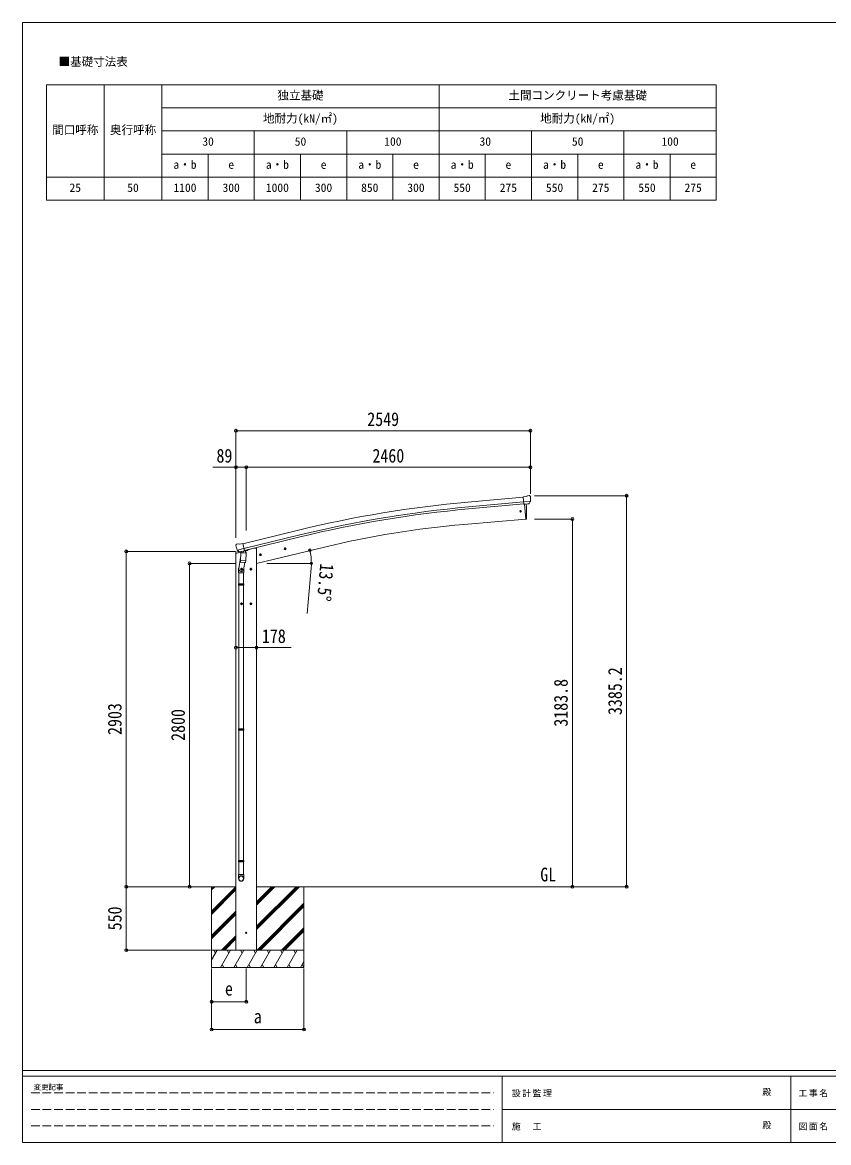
# Model space of a CAD drawing. Units: millimetres at full size, sheet at 1:25, with parts at other scales. Extents: x -6988 to 7066, y -4877 to 4823.
# Drawn here: x -6988 to -8, y -4877 to 4823 of the extents above; entities that cross this region are included whole.
import ezdxf
from ezdxf.enums import TextEntityAlignment as Align

# ---------------------------------------------------------------- set-up
doc = ezdxf.new("R2010")
doc.units = ezdxf.units.MM
doc.header["$LTSCALE"] = 25
doc.header["$PDMODE"] = 32
doc.header["$PDSIZE"] = 25
doc.linetypes.add('DASHED3', pattern=[4, 3, -1])
for name, color, linetype, lineweight in [('0-0_0', 7, 'Continuous', 9), ('0-1_本体', 4, 'Continuous', 9), ('0-2_部品', 7, 'Continuous', 9), ('0-A_寸法', 6, 'Continuous', 9), ('1-0_FRAME', 7, 'Continuous', 18), ('F-0_240', 7, 'Continuous', 9)]:
    doc.layers.add(name, color=color, linetype=linetype, lineweight=lineweight)
doc.styles.add('ＭＳ ゴシック', font='')
doc.styles.get('ＭＳ ゴシック').set_extended_font_data('MS Gothic')

msp = doc.modelspace()

# ---------------------------------------------------------------- linework, layer by layer
at = {"layer": '0-0_0', "color": 6}
for p, q in [((-1756.97, -2661.26), (-1756.97, 723.94)), ((-2225.98, 522.54), (-2225.98, -2661.26))]:
    msp.add_line(p, q, dxfattribs=at)
at = {"layer": '0-0_0'}
for p, q in [((-5735.76, -2661.31), (-5138.87, -2661.31)), ((-5349.87, -2688.64), (-5322.49, -2661.26)), ((-5349.87, -2674.5), (-5336.63, -2661.26)), ((-5349.87, -2661.31), (-5349.87, -3361.26)), ((-5349.87, -2872.49), (-5138.87, -2661.49)), ((-5349.87, -2886.63), (-5138.87, -2675.63)), ((-5349.87, -2900.77), (-5138.87, -2689.77)), ((-4960.87, -3032.27), (-4589.85, -2661.26)), ((-4960.87, -3003.99), (-4618.14, -2661.26)), ((-4960.87, -3018.13), (-4604, -2661.26)), ((-4960.87, -2820.14), (-4801.99, -2661.26)), ((-4960.87, -2806), (-4816.13, -2661.26)), ((-4960.87, -2791.85), (-4830.27, -2661.26)), ((-4960.87, -2661.31), (-2374.42, -2661.31)), ((-4549.87, -2661.26), (-4549.87, -3361.26)), ((-4956.01, -3211.26), (-4549.87, -2805.12)), ((-5349.87, -3084.62), (-5138.87, -2873.62)), ((-5349.87, -3098.76), (-5138.87, -2887.76)), ((-5349.87, -3112.9), (-5138.87, -2901.9)), ((-4941.87, -3211.26), (-4549.87, -2819.26)), ((-4927.72, -3211.26), (-4549.87, -2833.4)), ((-5264.38, -3211.26), (-5138.87, -3085.75)), ((-5250.23, -3211.26), (-5138.87, -3099.89)), ((-4743.88, -3211.26), (-4549.87, -3017.25)), ((-4729.73, -3211.26), (-4549.87, -3031.39)), ((-4715.59, -3211.26), (-4549.87, -3045.54)), ((-5236.09, -3211.26), (-5138.87, -3114.03)), ((-4549.87, -3211.26), (-5349.87, -3211.26)), ((-5349.87, -3295.09), (-5301.47, -3211.26)), ((-5316.47, -3237.24), (-5331.47, -3211.26)), ((-5272.6, -3361.26), (-5186, -3211.26)), ((-5201, -3237.24), (-5216, -3211.26)), ((-5157.13, -3361.26), (-5070.53, -3211.26)), ((-4960.87, -3211.26), (-5138.87, -3211.26)), ((-5085.53, -3237.24), (-5100.53, -3211.26)), ((-5041.66, -3361.26), (-4955.06, -3211.26)), ((-4970.06, -3237.24), (-4985.06, -3211.26)), ((-4926.19, -3361.26), (-4839.59, -3211.26)), ((-4854.59, -3237.24), (-4869.59, -3211.26)), ((-4810.72, -3361.26), (-4724.12, -3211.26)), ((-4754.12, -3211.26), (-4739.12, -3237.24)), ((-4695.25, -3361.26), (-4608.65, -3211.26)), ((-4623.65, -3237.24), (-4638.65, -3211.26)), ((-5349.87, -3361.26), (-4549.87, -3361.26)), ((-5257.6, -3335.28), (-5242.6, -3361.26)), ((-5142.13, -3335.28), (-5127.13, -3361.26)), ((-5026.66, -3335.28), (-5011.66, -3361.26)), ((-4911.19, -3335.28), (-4896.19, -3361.26)), ((-4795.72, -3335.28), (-4780.72, -3361.26)), ((-4680.25, -3335.28), (-4665.25, -3361.26)), ((-4579.78, -3361.26), (-4549.87, -3309.45)), ((-4564.78, -3335.28), (-4549.87, -3361.11))]:
    msp.add_line(p, q, dxfattribs=at)
msp.add_circle((-5049.87, -3061.26), 5, dxfattribs=at)
at = {"layer": '0-1_本体'}
for p, q in [((-2652.54, 713.1), (-3129.86, 669.82)), ((-2648.78, 670.11), (-3125.96, 626.84)), ((-2647.31, 653.33), (-3124.45, 610.07)), ((-2640.09, 651.12), (-2628.84, 522.52)), ((-2628.84, 522.52), (-3166.79, 475.45)), ((-5079.4, 308.89), (-4596.52, 426.37)), ((-5069.32, 266.92), (-4586.32, 384.44)), ((-5065.39, 250.55), (-4582.34, 368.07)), ((-5138.87, -3211.26), (-5138.87, 225.3)), ((-5036.88, 256.26), (-4984.87, 268.74)), ((-4960.87, 268.74), (-4984.87, 268.74)), ((-4372.71, 279.93), (-4960.87, 138.73)), ((-4960.87, 268.74), (-4960.87, -3211.26))]:
    msp.add_line(p, q, dxfattribs=at)
at = {"layer": '0-1_本体', "color": 6}
msp.add_line((-4960.87, -591.44), (-5138.87, -591.44), dxfattribs=at)
at = {"layer": '0-1_本体'}
for centre, radius, start, end in [((-2225.16, -9320.1), 10030.81, 95.17465, 103.67464), ((-2225.16, -9320.1), 9987.65, 95.17465, 103.67464), ((-2225.16, -9320.1), 9970.81, 95.17465, 103.67464), ((-2458.42, -7710.33), 8216.38, 94.94583, 103.47282)]:
    msp.add_arc(centre, radius, start, end, dxfattribs=at)
at = {"layer": '0-2_部品'}
for p, q in [((-2626.16, 717.49), (-2652.73, 715.17)), ((-2647.07, 650.51), (-2652.73, 715.17)), ((-2626.16, 717.49), (-2614.44, 724.26)), ((-2599.54, 725.84), (-2613.2, 724.65)), ((-2590.4, 720.09), (-2595.89, 724.69)), ((-2589.34, 718.05), (-2589.22, 716.71)), ((-2589.86, 675.2), (-2648.78, 670.05)), ((-2637.11, 651.38), (-2647.07, 650.51)), ((-2629.04, 524.79), (-2640.09, 651.12)), ((-2603.5, 654.32), (-2611.2, 653.64)), ((-2601.11, 655.72), (-2590.18, 674.65)), ((-2628.8, 522.02), (-2629.04, 524.79)), ((-2626.19, 522.41), (-2628.8, 522.02)), ((-5140.86, 293.31), (-5140.58, 292.16)), ((-5136.64, 301.89), (-5140.49, 295.59)), ((-5133.54, 304.14), (-5120.36, 307.3)), ((-5105.8, 304.62), (-5119.06, 307.32)), ((-5105.8, 304.62), (-5079.87, 310.85)), ((-5141.43, 224.68), (-5098.41, 235.01)), ((-5141.43, 231.57), (-5141.43, 224.68)), ((-5112.97, 240.77), (-5139.13, 234.49)), ((-5126.8, 253), (-5069.3, 266.81)), ((-5109.95, 238.09), (-5126.33, 252.59)), ((-5107.24, 237.53), (-5099.72, 239.33)), ((-5106.4, 237.63), (-5104.88, 238)), ((-5104.88, 238), (-5068.17, 246.81)), ((-5103.04, 237.77), (-5103.09, 237.03)), ((-5102.33, 235.99), (-5076.52, 229.55)), ((-5095.42, 230.64), (-5100.09, 163.81)), ((-5049.73, 227.45), (-5095.42, 230.64)), ((-5093.64, 233.82), (-5093.87, 230.54)), ((-5074.12, 244.99), (-5075.14, 230.38)), ((-5068.17, 246.81), (-5066.64, 247.18)), ((-5065.09, 249.28), (-5064.14, 249.22)), ((-5064.14, 249.22), (-5050.83, 233.9)), ((-5059.84, 244.27), (-5040.71, 248.86)), ((-5054.4, 160.61), (-5049.73, 227.45)), ((-5050.83, 233.9), (-5051.27, 227.56)), ((-5036.88, 257.49), (-5036.88, 253.73)), ((-4937.22, 211.15), (-4917.77, 215.82)), ((-4932.66, 218.93), (-4934.79, 211.73)), ((-4925.36, 220.68), (-4932.66, 218.93)), ((-4925.16, 203.76), (-4929.83, 223.21)), ((-4920.19, 215.24), (-4925.36, 220.68)), ((-4922.33, 208.04), (-4920.19, 215.24)), ((-4723.29, 262.51), (-4703.85, 267.18)), ((-4718.74, 270.29), (-4720.87, 263.09)), ((-4711.44, 272.04), (-4718.74, 270.29)), ((-4711.24, 255.12), (-4715.91, 274.57)), ((-4706.27, 266.6), (-4711.44, 272.04)), ((-4708.4, 259.4), (-4706.27, 266.6)), ((-5098.36, 188.57), (-5114.27, 92.4)), ((-5100.95, 151.34), (-5100.08, 163.81)), ((-5100.55, 149.98), (-5100.56, 149.98)), ((-5054.4, 160.61), (-5100.09, 163.81)), ((-5099.11, 149.2), (-5057.41, 146.29)), ((-5089.79, 78.51), (-5089.79, 98.51)), ((-5062.84, 146.67), (-5073.57, 83.08)), ((-5054.41, 160.61), (-5055.3, 147.92)), ((-5009.79, 78.51), (-5009.79, 98.51)), ((-5116.42, 55.24), (-5116.42, 89.59)), ((-5070.42, 55.24), (-5116.42, 55.24)), ((-5114.42, 55.24), (-5114.42, -38.76)), ((-5079.79, 88.51), (-5099.79, 88.51)), ((-5089.79, 96.01), (-5096.29, 92.26)), ((-5096.29, 92.26), (-5096.29, 84.75)), ((-5096.29, 84.75), (-5089.79, 81)), ((-5083.29, 92.26), (-5089.79, 96.01)), ((-5072.42, 55.24), (-5072.42, -38.76)), ((-5070.42, 89.9), (-5070.42, 55.24)), ((-4999.79, 88.51), (-5019.79, 88.51)), ((-5009.79, 96.01), (-5016.29, 92.26)), ((-5016.29, 92.26), (-5016.29, 84.75)), ((-5016.29, 84.75), (-5009.79, 81)), ((-5003.29, 92.26), (-5009.79, 96.01)), ((-5116.42, -40.76), (-5115.42, -38.76)), ((-5070.42, -40.76), (-5116.42, -40.76)), ((-5070.42, -48.76), (-5116.42, -48.76)), ((-5071.42, -38.76), (-5115.42, -38.76)), ((-5071.42, -50.76), (-5115.42, -50.76)), ((-5114.42, -50.76), (-5114.42, -1294.95)), ((-5072.42, -50.76), (-5072.42, -1294.95)), ((-5070.42, -40.76), (-5071.42, -38.76)), ((-5070.42, -48.76), (-5071.42, -50.76)), ((-5070.42, -40.76), (-5070.42, -48.76)), ((-5079.79, -211.49), (-5099.79, -211.49)), ((-5089.79, -203.99), (-5096.29, -207.74)), ((-5096.29, -207.74), (-5096.29, -215.25)), ((-5096.29, -215.25), (-5089.79, -219)), ((-5089.79, -221.49), (-5089.79, -201.49)), ((-5083.29, -207.74), (-5089.79, -203.99)), ((-4999.79, -211.49), (-5019.79, -211.49)), ((-5009.79, -203.99), (-5016.29, -207.74)), ((-5016.29, -207.74), (-5016.29, -215.25)), ((-5016.29, -215.25), (-5009.79, -219)), ((-5009.79, -221.49), (-5009.79, -201.49)), ((-5003.29, -207.74), (-5009.79, -203.99)), ((-5116.42, -1296.95), (-5115.42, -1294.95)), ((-5070.42, -1296.95), (-5116.42, -1296.95)), ((-5070.42, -1304.95), (-5116.42, -1304.95)), ((-5071.42, -1294.95), (-5115.42, -1294.95)), ((-5071.42, -1306.95), (-5115.42, -1306.95)), ((-5114.42, -1306.95), (-5114.42, -2435.13)), ((-5072.42, -1306.95), (-5072.42, -2435.13)), ((-5070.42, -1296.95), (-5071.42, -1294.95)), ((-5070.42, -1304.95), (-5071.42, -1306.95)), ((-5070.42, -1296.95), (-5070.42, -1304.95)), ((-5116.42, -2437.13), (-5115.42, -2435.13)), ((-5070.42, -2437.13), (-5116.42, -2437.13)), ((-5070.42, -2445.13), (-5116.42, -2445.13)), ((-5071.42, -2435.13), (-5115.42, -2435.13)), ((-5071.42, -2447.13), (-5115.42, -2447.13)), ((-5114.42, -2447.13), (-5114.42, -2557.13)), ((-5072.42, -2447.13), (-5072.42, -2557.13)), ((-5070.42, -2437.13), (-5071.42, -2435.13)), ((-5070.42, -2445.13), (-5071.42, -2447.13)), ((-5070.42, -2437.13), (-5070.42, -2445.13)), ((-5116.42, -2591.28), (-5116.42, -2557.13)), ((-5070.42, -2557.13), (-5116.42, -2557.13)), ((-5070.42, -2591.28), (-5070.42, -2557.13))]:
    msp.add_line(p, q, dxfattribs=at)
for points in [[(-2637.11, 651.38), (-2636.83, 651.31), (-2611.46, 653.53), (-2611.2, 653.64)], [(-2623.64, 525.24), (-2622.81, 550.87), (-2622.61, 577.36), (-2623.08, 603.85), (-2624.22, 630.32), (-2625.73, 652.28)], [(-2589.79, 675.84), (-2590.08, 674.85), (-2590.18, 674.65)], [(-5074.44, 245.4), (-5064.72, 247.74), (-5079.87, 310.85)], [(-5127.07, 253.58), (-5126.49, 252.74), (-5126.33, 252.59)], [(-5074.44, 245.4), (-5074.68, 245.25), (-5099.44, 239.3), (-5099.72, 239.33)], [(-4934.79, 211.73), (-4929.62, 206.29), (-4922.33, 208.04)], [(-4720.87, 263.09), (-4715.7, 257.65), (-4708.4, 259.4)], [(-5089.79, 81), (-5083.29, 84.75), (-5083.29, 92.26)], [(-5009.79, 81), (-5003.29, 84.75), (-5003.29, 92.26)], [(-5116.42, -40.76), (-5116.42, -48.76), (-5115.42, -50.76)], [(-5089.79, -219), (-5083.29, -215.25), (-5083.29, -207.74)], [(-5009.79, -219), (-5003.29, -215.25), (-5003.29, -207.74)], [(-5116.42, -1296.95), (-5116.42, -1304.95), (-5115.42, -1306.95)], [(-5116.42, -2437.13), (-5116.42, -2445.13), (-5115.42, -2447.13)]]:
    msp.add_lwpolyline(points, dxfattribs=at)
for centre, radius in [((-2674.87, 589.66), 6.5), ((-4927.49, 213.49), 8.5), ((-4927.49, 213.49), 7.7), ((-4927.49, 213.49), 6.5), ((-4713.57, 264.84), 8.5), ((-4713.57, 264.84), 7.7), ((-4713.57, 264.84), 6.5), ((-5089.79, 88.51), 8.5), ((-5009.79, 88.51), 8.5), ((-5089.79, 88.51), 7.7), ((-5089.79, 88.51), 6.5), ((-5009.79, 88.51), 7.7), ((-5009.79, 88.51), 6.5), ((-5089.79, -211.49), 8.5), ((-5089.79, -211.49), 7.7), ((-5089.79, -211.49), 6.5), ((-5009.79, -211.49), 8.5), ((-5009.79, -211.49), 7.7), ((-5009.79, -211.49), 6.5)]:
    msp.add_circle(centre, radius, dxfattribs=at)
at = {"layer": '0-2_部品', "color": 4}
msp.add_circle((-5049.87, -3061.26), 4.5, dxfattribs=at)
at = {"layer": '0-2_部品'}
for centre, radius, start, end in [((-2612.94, 721.66), 3, 95, 120), ((-2599.1, 720.86), 5, 50.00648, 94.99352), ((-2790.85, 699.07), 202.4, 353.4085, 5), ((-2626.63, 525.38), 3, 278.50322, 357.46219), ((-4943.78, 339.41), 202.4, 193.5, 205.09125), ((-5132.37, 299.27), 5, 103.5, 148.5), ((-5119.66, 304.38), 3, 78.5, 103.5), ((-5138.43, 231.57), 3, 103.5, 180), ((-5106.52, 238.12), 0.5, 248.23754, 283.5), ((-5103.54, 237.81), 0.5, 356, 103.5), ((-5102.09, 236.96), 1, 176, 256), ((-5076.17, 230.53), 1.03, 250.03897, 351.96569), ((-5073.52, 244.91), 0.604, 100.59842, 172.20595), ((-5066.76, 247.67), 0.5, 283.5, 318.76246), ((-5041.88, 253.73), 5, 283.5, 0), ((-5099.01, 151.17), 1.95, 175.04017, 217.47766), ((-5098.97, 151.2), 2, 217.40962, 266), ((-5057.27, 148.28), 2, 266, 349.46843), ((-5086.42, 89.59), 30, 177.45142, 180)]:
    msp.add_arc(centre, radius, start, end, dxfattribs=at)
for centre, major_axis, ratio, start_param, end_param in [((-2585.01, 722.1), (-15.35, 3.44), 0.101033, 5.9751426, 5.9753737), ((-2592.33, 717.8), (2.71, -1.31), 0.997474, 0.5366567, 1.3225652), ((-2603.77, 657.31), (1.62, -2.54), 0.997631, 5.8041905, 5.8929484), ((-2603.84, 657.42), (-3.5, 2.17), 0.650902, 2.1145521, 2.1873627), ((-2603.71, 657.22), (1.62, -2.54), 0.997631, 5.965759, 6.7621801), ((-5137.94, 294.02), (-1.57, -2.57), 0.99628, 4.712389, 5.4996506), ((-5107.96, 240.35), (-0.73, -2.92), 0.997631, 5.8041905, 6.6006116), ((-5107.91, 240.58), (2.63, 3.16), 0.650902, 4.0958226, 4.1686332), ((-5107.94, 240.45), (-0.73, -2.92), 0.997631, 0.3902369, 0.4789948), ((-5093.42, 89.9), (23, 0), 0.996195, 2.5560258, 6.5663028), ((-5093.42, 89.9), (21, 0), 0.996195, 2.9349147, 5.9512394), ((-5093.42, -2589.53), (-23, 0), 0.996195, 3.1415927, 6.2831853), ((-5093.42, -2591.28), (-23, 0), 0.996195, 3.1415927, 6.2831853), ((-5093.42, -2591.28), (0, -23.43), 0.981806, 4.712389, 7.8539816)]:
    msp.add_ellipse(centre, major_axis=major_axis, ratio=ratio, start_param=start_param, end_param=end_param, dxfattribs=at)
msp.add_ellipse((-5093.42, -2591.28), major_axis=(21, 0), ratio=0.996195, dxfattribs=at)
at = {"layer": '0-A_寸法'}
for p, q in [((-5138.87, 1287.1), (-2589.87, 1287.1)), ((-2589.87, 1287.1), (-2589.87, 970.48)), ((-5138.87, 970.48), (-5138.87, 358.25)), ((-5138.87, 970.48), (-5049.87, 970.48)), ((-5049.87, 970.48), (-5049.87, 422.63)), ((-5049.87, 970.48), (-2589.87, 970.48)), ((-2589.87, 970.48), (-2589.87, 741.48)), ((-1756.97, 723.94), (-2554.81, 723.94)), ((-2225.98, 522.54), (-2554.81, 522.54)), ((-6088.44, 241.74), (-5143.36, 241.74)), ((-6088.44, -2661.26), (-6088.44, 241.74)), ((-5540.47, 138.74), (-5143.36, 138.74)), ((-5540.47, -2661.26), (-5540.47, 138.74)), ((-4871.37, 138.74), (-4484.51, 138.74)), ((-4487.37, 96.28), (-4521.73, -296.22)), ((-4960.87, -591.44), (-4660.87, -591.44)), ((-6088.44, -2661.26), (-5360.33, -2661.26)), ((-6088.44, -3211.26), (-6088.44, -2661.26)), ((-2225.98, -2661.26), (-2554.81, -2661.26)), ((-1756.97, -2661.26), (-2225.98, -2661.26)), ((-6088.44, -3211.26), (-5360.33, -3211.26)), ((-5350.12, -3897.62), (-5350.12, -3368.68)), ((-5350.12, -3657.65), (-5350.12, -3368.68)), ((-5049.87, -3657.65), (-5049.87, -3368.68)), ((-4550.12, -3897.62), (-4550.12, -3368.68)), ((-5049.87, -3657.65), (-5350.12, -3657.65)), ((-5350.12, -3897.62), (-4550.12, -3897.62))]:
    msp.add_line(p, q, dxfattribs=at)
msp.add_lwpolyline([(-5138.87, 1287.1), (-5138.87, 970.48), (-5338.87, 970.48)], dxfattribs=at)
for centre in [(-4498.97, 252.4), (-4485.51, 138.74)]:
    msp.add_circle(centre, 10.62, dxfattribs=at)
for start, end in [(0, 13.5), (354.99678, 0)]:
    msp.add_arc((-4972.37, 138.74), 486.86, start, end, dxfattribs=at)
for p in [(-5138.87, 1287.1), (-2589.87, 1287.1), (-5138.87, 970.48), (-5049.87, 970.48), (-2589.87, 970.48), (-1756.97, 723.94), (-2225.98, 522.54), (-6088.44, 241.74), (-5540.47, 138.74), (-5138.87, -591.44), (-4960.87, -591.44), (-6088.44, -2661.26), (-5540.47, -2661.26), (-2225.98, -2661.26), (-1756.97, -2661.26), (-6088.44, -3211.26), (-5350.12, -3657.65), (-5049.87, -3657.65), (-5350.12, -3897.62), (-4550.12, -3897.62)]:
    msp.add_point(p, dxfattribs=at)
at = {"layer": '1-0_FRAME'}
for p, q in [((-6780.11, 4282.85), (-980.11, 4282.85)), ((-6780.11, 4282.85), (-6780.11, 3282.85)), ((-6280.11, 4282.85), (-6280.11, 3282.85)), ((-3380.11, 4282.85), (-3380.11, 3282.85)), ((-5780.11, 4082.85), (-980.11, 4082.85)), ((-5780.11, 3882.85), (-980.11, 3882.85)), ((-2580.11, 3882.85), (-2580.11, 3282.85)), ((-5780.11, 3682.85), (-980.11, 3682.85)), ((-2180.11, 3682.85), (-2180.11, 3282.85)), ((-1380.11, 3682.85), (-1380.11, 3282.85))]:
    msp.add_line(p, q, dxfattribs=at)
for points in [[(-5780.11, 4282.85), (-5780.11, 4082.85), (-5780.11, 3482.85), (-5780.11, 3282.85)], [(-980.11, 4282.85), (-980.11, 3682.85), (-980.11, 3282.85)], [(-4980.11, 3882.85), (-4980.11, 3682.85), (-4980.11, 3282.85)], [(-4180.11, 3882.85), (-4180.11, 3682.85), (-4180.11, 3282.85)], [(-1780.11, 3882.85), (-1780.11, 3482.85), (-1780.11, 3282.85)], [(-5380.11, 3682.85), (-5380.11, 3482.85), (-5380.11, 3282.85)], [(-4580.11, 3682.85), (-4580.11, 3482.85), (-4580.11, 3282.85)], [(-3780.11, 3682.85), (-3780.11, 3482.85), (-3780.11, 3282.85)], [(-2980.11, 3682.85), (-2980.11, 3482.85), (-2980.11, 3282.85)], [(-6780.11, 3482.85), (-5780.11, 3482.85), (-980.11, 3482.85)], [(-6780.11, 3282.85), (-6280.11, 3282.85), (-3380.11, 3282.85), (-1780.11, 3282.85), (-980.11, 3282.85)]]:
    msp.add_lwpolyline(points, dxfattribs=at)
at = {"layer": 'F-0_240', "color": 5}
for p, q in [((-6987.88, 4822.79), (-6987.88, -4877.21)), ((-6987.88, 4822.79), (6712.12, 4822.79)), ((-6987.88, -4252.21), (6712.12, -4252.21)), ((-6987.88, -4302.21), (4489.82, -4302.21)), ((-2835.18, -4302.21), (-2835.18, -4877.21)), ((-335.18, -4302.21), (-335.18, -4877.21)), ((-2835.18, -4589.71), (2289.82, -4589.71)), ((-6987.88, -4877.21), (6712.12, -4877.21))]:
    msp.add_line(p, q, dxfattribs=at)
at = {"layer": 'F-0_240', "color": 4, "linetype": 'DASHED3'}
for p, q in [((-6912.88, -4445.96), (-2910.18, -4445.96)), ((-6912.88, -4589.71), (-2910.18, -4589.71)), ((-6912.88, -4733.46), (-2910.18, -4733.46))]:
    msp.add_line(p, q, dxfattribs=at)

# ---------------------------------------------------------------- texts
at = {"layer": '0-0_0', "style": 'ＭＳ ゴシック', "width": 0.85}
msp.add_text('GL', height=119.1, dxfattribs=at).set_placement((-2503.81, -2651.19), align=Align.BOTTOM_LEFT)
at = {"layer": '0-A_寸法', "color": 7, "style": 'ＭＳ ゴシック', "width": 0.85}
for s, p in [('2549', (-4001.87, 1292.1)), ('89', (-5307.62, 975.48)), ('2460', (-3957.37, 975.48)), ('178', (-4913.99, -586.44)), ('e', (-5234.49, -3640.15)), ('a', (-4984.49, -3880.12))]:
    msp.add_text(s, height=119.1, dxfattribs=at).set_placement(p, align=Align.BOTTOM_LEFT)
for s, rotation, p in [('13.5°', 264.997, (-4444.3, 143.96)), ('3385.2', 90, (-1761.97, -1174.91)), ('3183.8', 90, (-2230.98, -1275.61)), ('2903', 90, (-6093.44, -1347.26)), ('2800', 90, (-5545.47, -1398.76)), ('550', 90, (-6093.44, -3039.38))]:
    msp.add_text(s, height=119.1, rotation=rotation, dxfattribs=at).set_placement(p, align=Align.BOTTOM_LEFT)
at = {"layer": '1-0_FRAME', "style": 'ＭＳ ゴシック'}
for s, p in [('■基礎寸法表', (-6674.81, 4424.28)), ('独立基礎', (-4780.11, 4132.85)), ('土間コンクリート考慮基礎', (-2780.11, 4132.85)), ('地耐力(kN/㎡)', (-4905.11, 3932.85)), ('地耐力(kN/㎡)', (-2505.11, 3932.85)), ('間口呼称', (-6730.11, 3832.85)), ('奥行呼称', (-6230.11, 3832.85)), ('30', (-5430.11, 3732.85)), ('50', (-4630.11, 3732.85)), ('100', (-3855.11, 3732.85)), ('30', (-3030.11, 3732.85)), ('50', (-2230.11, 3732.85)), ('100', (-1455.11, 3732.85)), ('a・b', (-5680.11, 3532.85)), ('e', (-5205.11, 3532.85)), ('a・b', (-4880.11, 3532.85)), ('e', (-4405.11, 3532.85)), ('a・b', (-4080.11, 3532.85)), ('e', (-3605.11, 3532.85)), ('a・b', (-3280.11, 3532.85)), ('e', (-2805.11, 3532.85)), ('a・b', (-2480.11, 3532.85)), ('e', (-2005.11, 3532.85)), ('a・b', (-1680.11, 3532.85)), ('e', (-1205.11, 3532.85)), ('25', (-6580.11, 3332.85)), ('50', (-6080.11, 3332.85)), ('1100', (-5680.11, 3332.85)), ('300', (-5255.11, 3332.85)), ('1000', (-4880.11, 3332.85)), ('300', (-4455.11, 3332.85)), ('850', (-4055.11, 3332.85)), ('300', (-3655.11, 3332.85)), ('550', (-3255.11, 3332.85)), ('275', (-2855.11, 3332.85)), ('550', (-2455.11, 3332.85)), ('275', (-2055.11, 3332.85)), ('550', (-1655.11, 3332.85)), ('275', (-1255.11, 3332.85))]:
    msp.add_text(s, height=73.31, dxfattribs=at).set_placement(p, align=Align.BOTTOM_LEFT)
at = {"layer": 'F-0_240', "style": 'ＭＳ ゴシック'}
for s, height, p in [('変更記事', 45.82, (-6890.19, -4433.46)), ('殿', 54.99, (-581.6, -4483.46)), ('殿', 54.99, (-581.6, -4770.96))]:
    msp.add_text(s, height=height, dxfattribs=at).set_placement(p, align=Align.BOTTOM_LEFT)
at = {"layer": 'F-0_240', "char_height": 54.99, "attachment_point": 7, "style": 'ＭＳ ゴシック'}
for s, insert in [('\\T1.17;設計監理', (-2750.74, -4483.46)), ('\\T1.17;工事名', (-269.26, -4483.46)), ('\\T1.17;施\u3000工', (-2750.74, -4770.96)), ('\\T1.17;図面名', (-269.26, -4770.96))]:
    msp.add_mtext(s, dxfattribs=dict(at, insert=insert))

doc.saveas('drawing.dxf')
